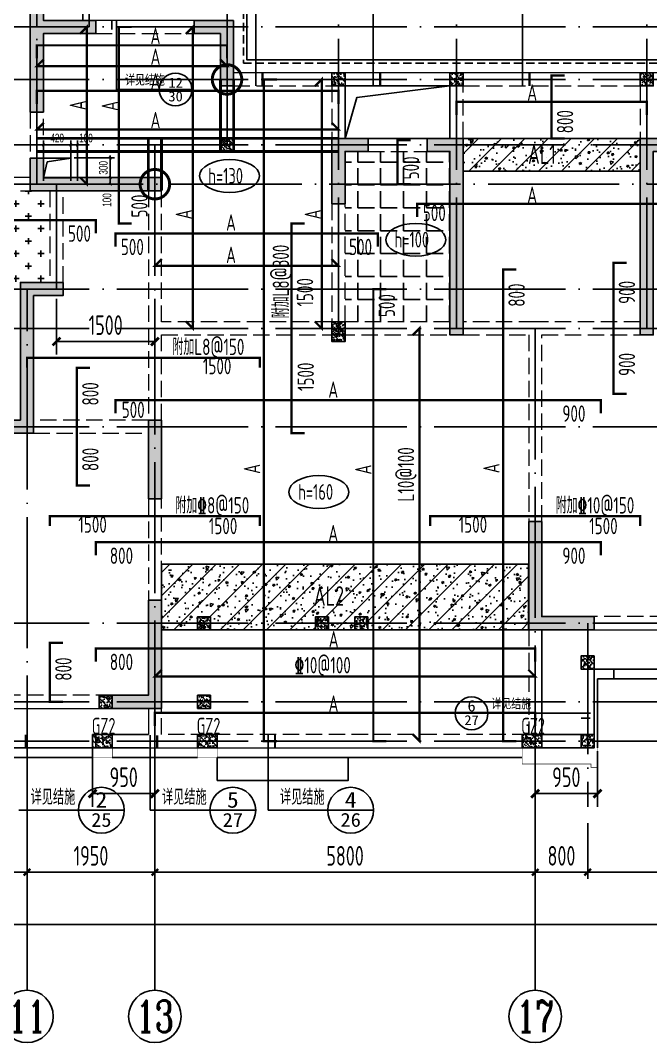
# Model space of a CAD drawing. Extents: x -1712635 to -854203, y -534641 to -21985.
# Drawn here: x -1235219 to -1225610, y -165484 to -149884 of the extents above; entities that cross this region are included whole.
import ezdxf
from ezdxf.enums import TextEntityAlignment as Align

# ---------------------------------------------------------------- set-up
doc = ezdxf.new("R2010")
doc.units = 0
doc.header["$LTSCALE"] = 1000
for name, pattern in [('DASH', [0.35, 0.25, -0.1]), ('DASHED', [0.75, 0.5, -0.25]), ('DOTE', [2.42, 2, -0.2, 0.02, -0.2]), ('HIDDEN', [0.375, 0.25, -0.125])]:
    doc.linetypes.add(name, pattern=pattern)
doc.layers.get('0').update_dxf_attribs({"linetype": 'CONTINUOUS'})
doc.layers.get('Defpoints').update_dxf_attribs({"linetype": 'CONTINUOUS'})
doc.layers.add('+公共字体', color=7, linetype='CONTINUOUS', lineweight=20)
for name, color, linetype in [('A-AXIS', 1, 'CONTINUOUS'), ('A-DOTE', 10, 'DOTE'), ('AXIS_NUM', 7, 'CONTINUOUS'), ('BEAM', 4, 'DASHED'), ('BEAM_CON', 4, 'CONTINUOUS'), ('DIM_IDEN', 67, 'CONTINUOUS'), ('PUB_TEXT', 2, 'CONTINUOUS'), ('ROOF', 183, 'CONTINUOUS'), ('S-B板填充', 251, 'CONTINUOUS'), ('S-B板标注', 3, 'CONTINUOUS'), ('S-B板边线', 2, 'CONTINUOUS'), ('S-B板配筋', 6, 'CONTINUOUS'), ('S-B板配筋号', 7, 'CONTINUOUS'), ('S-C承台编号', 6, 'CONTINUOUS'), ('S-D洞口', 4, 'CONTINUOUS'), ('S-D洞口标注', 3, 'CONTINUOUS'), ('S-L主梁线', 4, 'DASH'), ('S-Q墙填充', 252, 'CONTINUOUS'), ('S-Q墙实线', 6, 'CONTINUOUS'), ('S-Q墙标注', 3, 'CONTINUOUS'), ('S-Y一般标注', 3, 'CONTINUOUS'), ('S-板正筋', 2, 'CONTINUOUS'), ('S-构造柱', 212, 'CONTINUOUS'), ('S-构造柱编号', 130, 'CONTINUOUS'), ('TEXT', 2, 'CONTINUOUS'), ('看线', 251, 'CONTINUOUS')]:
    doc.layers.add(name, color=color, linetype=linetype)
doc.layers.add('配箍校核', color=34, linetype='CONTINUOUS', plot=False)
doc.styles.add('_TCH_AXIS', font='COMPLEX', dxfattribs={"bigfont": 'GBCBIG'})
doc.styles.add('_TCH_LABEL', font='simhei.ttf')
doc.styles.add('TSSD_Axis', font='complex.shx', dxfattribs={"width": 0.7, "bigfont": 'hztxt.shx'})
doc.styles.add('TSSD_DIMENSION', font='Tssdeng.shx', dxfattribs={"width": 0.7, "bigfont": 'tssdchn.shx'})
doc.styles.add('TSSD_REIN', font='tssdeng.shx', dxfattribs={"width": 0.7, "height": 300, "bigfont": 'tssdchn.shx'})
doc.styles.add('结构文字', font='zstxt.shx', dxfattribs={"width": 0.7, "bigfont": 'zshz.shx'})
doc.dimstyles.new('STRUCK', dxfattribs={"dimtxt": 400, "dimasz": 121, "dimexe": 200, "dimexo": 150, "dimgap": 115, "dimtad": 1, "dimdec": 0, "dimdsep": 46, "dimtxsty": '结构文字', "dimblk": 'ARCHTICK', "dimcen": 400, "dimclrd": 3, "dimclre": 3, "dimclrt": 7, "dimadec": 0, "dimazin": 0, "dimtfac": 1, "dimtdec": 0, "dimtix": 1, "dimtmove": 2, "dimatfit": 3, "dimldrblk": '_DIMX', "dimfxl": 0, "dimtolj": 1, "dimtzin": 0, "dimarcsym": 0})
doc.dimstyles.new('STRUCK30', dxfattribs={"dimscale": 0.33333, "dimtxt": 400, "dimasz": 121, "dimexe": 200, "dimexo": 150, "dimgap": 115, "dimtad": 1, "dimdec": 0, "dimdsep": 46, "dimtxsty": '结构文字', "dimblk": 'ARCHTICK', "dimcen": 400, "dimclrd": 3, "dimclre": 3, "dimclrt": 7, "dimadec": 0, "dimazin": 0, "dimtfac": 1, "dimtdec": 0, "dimtix": 1, "dimtmove": 2, "dimatfit": 3, "dimldrblk": '_DIMX', "dimfxl": 0, "dimtolj": 1, "dimtzin": 0, "dimarcsym": 0})
doc.dimstyles.new('TSSD_100_100', dxfattribs={"dimtxt": 300, "dimasz": 100, "dimexe": 100, "dimexo": 250, "dimgap": 100, "dimtad": 1, "dimdec": 0, "dimzin": 0, "dimdsep": 46, "dimtxsty": 'TSSD_DIMENSION', "dimblk": 'ARCHTICK', "dimcen": 0, "dimdle": 100, "dimclrt": 7, "dimadec": 0, "dimazin": 0, "dimtfac": 1, "dimtdec": 0, "dimtix": 1, "dimtmove": 2, "dimatfit": 3, "dimldrblk": 'ARCHTICK', "dimfxl": 0, "dimtolj": 1, "dimtzin": 0, "dimarcsym": 0})

# ---------------------------------------------------------------- blocks, each defined once
blk = doc.blocks.new('_ArchTick')
at = {"color": 0, "const_width": 0.35}
blk.add_lwpolyline([(-0.5, -0.5), (0.5, 0.5)], dxfattribs=at)
blk = doc.blocks.new('*D84')
at = {"layer": 'Defpoints', "color": 0}
for p in [(18350, 3600), (20300, 3600), (20300, 2600)]:
    blk.add_point(p, dxfattribs=at)
at = {"layer": 'S-Y一般标注', "color": 0, "lineweight": -2}
for p, q in [((18350, 3350), (18350, 2500)), ((20300, 3350), (20300, 2500)), ((18250, 2600), (20400, 2600))]:
    blk.add_line(p, q, dxfattribs=at)
at = {"layer": 'S-Y一般标注', "color": 0, "lineweight": -2, "xscale": 100, "yscale": 100, "zscale": 100, "rotation": 180}
blk.add_blockref('_ArchTick', (18350, 2600), dxfattribs=at)
at = {"layer": 'S-Y一般标注', "color": 0, "lineweight": -2, "xscale": 100, "yscale": 100, "zscale": 100}
blk.add_blockref('_ArchTick', (20300, 2600), dxfattribs=at)
at = {"layer": 'S-Y一般标注', "color": 7, "insert": (19325, 2850), "char_height": 300, "attachment_point": 5, "style": 'TSSD_DIMENSION'}
blk.add_mtext('\\A1;1950', dxfattribs=at)
blk = doc.blocks.new('ts_axno')
at = {"color": 0, "linetype": 'ByBlock', "lineweight": -2}
blk.add_circle((0, 0), 0.5, dxfattribs=at)
at = {"color": 0, "linetype": 'ByBlock', "lineweight": -2, "style": 'TSSD_Axis', "width": 0.7}
blk.add_attdef('A', text='', height=0.6, dxfattribs=at).set_placement((0, 0), align=Align.MIDDLE_CENTER)
blk = doc.blocks.new('*D85')
at = {"layer": 'Defpoints', "color": 0}
for p in [(20300, 3600), (26100, 3600), (26100, 2600)]:
    blk.add_point(p, dxfattribs=at)
at = {"layer": 'S-Y一般标注', "color": 0, "lineweight": -2}
for p, q in [((20300, 3350), (20300, 2500)), ((26100, 3350), (26100, 2500)), ((20200, 2600), (26200, 2600))]:
    blk.add_line(p, q, dxfattribs=at)
at = {"layer": 'S-Y一般标注', "color": 0, "lineweight": -2, "xscale": 100, "yscale": 100, "zscale": 100, "rotation": 180}
blk.add_blockref('_ArchTick', (20300, 2600), dxfattribs=at)
at = {"layer": 'S-Y一般标注', "color": 0, "lineweight": -2, "xscale": 100, "yscale": 100, "zscale": 100}
blk.add_blockref('_ArchTick', (26100, 2600), dxfattribs=at)
at = {"layer": 'S-Y一般标注', "color": 7, "insert": (23200, 2850), "char_height": 300, "attachment_point": 5, "style": 'TSSD_DIMENSION'}
blk.add_mtext('\\A1;5800', dxfattribs=at)
blk = doc.blocks.new('*D86')
at = {"layer": 'Defpoints', "color": 0}
for p in [(26100, 3600), (26900, 3600), (26900, 2600)]:
    blk.add_point(p, dxfattribs=at)
at = {"layer": 'S-Y一般标注', "color": 0, "lineweight": -2}
for p, q in [((26100, 3350), (26100, 2500)), ((26900, 3350), (26900, 2500)), ((26000, 2600), (27000, 2600))]:
    blk.add_line(p, q, dxfattribs=at)
at = {"layer": 'S-Y一般标注', "color": 0, "lineweight": -2, "xscale": 100, "yscale": 100, "zscale": 100, "rotation": 180}
blk.add_blockref('_ArchTick', (26100, 2600), dxfattribs=at)
at = {"layer": 'S-Y一般标注', "color": 0, "lineweight": -2, "xscale": 100, "yscale": 100, "zscale": 100}
blk.add_blockref('_ArchTick', (26900, 2600), dxfattribs=at)
at = {"layer": 'S-Y一般标注', "color": 7, "insert": (26500, 2850), "char_height": 300, "attachment_point": 5, "style": 'TSSD_DIMENSION'}
blk.add_mtext('\\A1;800', dxfattribs=at)
blk = doc.blocks.new('*D87')
at = {"layer": 'Defpoints', "color": 0}
for p in [(26900, 3600), (29600, 3600), (29600, 2600)]:
    blk.add_point(p, dxfattribs=at)
at = {"layer": 'S-Y一般标注', "color": 0, "lineweight": -2}
for p, q in [((26900, 3350), (26900, 2500)), ((29600, 3350), (29600, 2500)), ((26800, 2600), (29700, 2600))]:
    blk.add_line(p, q, dxfattribs=at)
at = {"layer": 'S-Y一般标注', "color": 0, "lineweight": -2, "xscale": 100, "yscale": 100, "zscale": 100, "rotation": 180}
blk.add_blockref('_ArchTick', (26900, 2600), dxfattribs=at)
at = {"layer": 'S-Y一般标注', "color": 0, "lineweight": -2, "xscale": 100, "yscale": 100, "zscale": 100}
blk.add_blockref('_ArchTick', (29600, 2600), dxfattribs=at)
at = {"layer": 'S-Y一般标注', "color": 7, "insert": (28250, 2850), "char_height": 300, "attachment_point": 5, "style": 'TSSD_DIMENSION'}
blk.add_mtext('\\A1;2700', dxfattribs=at)
blk = doc.blocks.new('*D94')
at = {"layer": 'Defpoints', "color": 0}
for p in [(4600, 3600), (54600, 3600), (54600, 1800)]:
    blk.add_point(p, dxfattribs=at)
at = {"layer": 'S-Y一般标注', "color": 0, "lineweight": -2}
for p, q in [((4600, 3350), (4600, 1700)), ((54600, 3350), (54600, 1700)), ((4500, 1800), (54700, 1800))]:
    blk.add_line(p, q, dxfattribs=at)
at = {"layer": 'S-Y一般标注', "color": 0, "lineweight": -2, "xscale": 100, "yscale": 100, "zscale": 100, "rotation": 180}
blk.add_blockref('_ArchTick', (4600, 1800), dxfattribs=at)
at = {"layer": 'S-Y一般标注', "color": 0, "lineweight": -2, "xscale": 100, "yscale": 100, "zscale": 100}
blk.add_blockref('_ArchTick', (54600, 1800), dxfattribs=at)
at = {"layer": 'S-Y一般标注', "color": 7, "insert": (29600, 2050), "char_height": 300, "attachment_point": 5, "style": 'TSSD_DIMENSION'}
blk.add_mtext('\\A1;50000', dxfattribs=at)
blk = doc.blocks.new('*D114')
at = {"layer": 'Defpoints', "color": 0}
for p in [(17100, 3600), (18350, 3600), (18350, 2600)]:
    blk.add_point(p, dxfattribs=at)
at = {"layer": 'S-Y一般标注', "color": 0, "lineweight": -2}
for p, q in [((17100, 3350), (17100, 2500)), ((18350, 3350), (18350, 2500)), ((17000, 2600), (18450, 2600))]:
    blk.add_line(p, q, dxfattribs=at)
at = {"layer": 'S-Y一般标注', "color": 0, "lineweight": -2, "xscale": 100, "yscale": 100, "zscale": 100, "rotation": 180}
blk.add_blockref('_ArchTick', (17100, 2600), dxfattribs=at)
at = {"layer": 'S-Y一般标注', "color": 0, "lineweight": -2, "xscale": 100, "yscale": 100, "zscale": 100}
blk.add_blockref('_ArchTick', (18350, 2600), dxfattribs=at)
at = {"layer": 'S-Y一般标注', "color": 7, "insert": (17725, 2850), "char_height": 300, "attachment_point": 5, "style": 'TSSD_DIMENSION'}
blk.add_mtext('\\A1;1250', dxfattribs=at)
blk = doc.blocks.new('20210729.03492876')
at = {"color": 30, "const_width": 8}
for points in [[(15350, 500), (15350, 350), (15050, 350), (15050, 500)], [(16950, 500), (16950, 350), (16650, 350), (16650, 500)], [(22750, 500), (22750, 200), (22650, 200), (22650, 250), (21600, 250), (21600, 500)]]:
    blk.add_lwpolyline(points, dxfattribs=at)
at = {"layer": '看线', "color": 201, "linetype": 'HIDDEN', "ltscale": 0.5}
blk.add_lwpolyline([(15250, 12900), (15250, 11750), (17350, 11750), (17350, 10950), (23750, 10950), (23750, 10950), (25300, 10950)], dxfattribs=at)
at = {"layer": '看线', "color": 201}
blk.add_lwpolyline([(15300, 12900), (15300, 11800), (17400, 11800), (17400, 11000), (23800, 11000), (23800, 11000), (25300, 11000)], dxfattribs=at)
at = {"layer": '看线', "color": 202, "ltscale": 0.5}
for points in [[(24800, 1700), (24800, 1550), (23000, 1550), (23000, 1700)], [(22750, 500), (22750, 1550), (25300, 1550)], [(15050, 500), (15050, 350), (13450, 350), (13450, 500)], [(16650, 350), (15350, 350)], [(18950, 350), (18950, 0), (16950, 0), (16950, 350)], [(21600, 350), (16950, 350)]]:
    blk.add_lwpolyline(points, dxfattribs=at)
blk = doc.blocks.new('20210729.04150611')
at = {"layer": 'S-B板边线'}
for points in [[(-3155, -31893), (-3955, -31893), (-3955, -30693), (-9155, -30693), (-9155, -31893), (-9955, -31893), (-9955, -31892)], [(-15955, -31892), (-22155, -31892)]]:
    blk.add_lwpolyline(points, dxfattribs=at)
blk = doc.blocks.new('*D1401')
at = {"layer": 'Defpoints', "color": 0}
for p in [(-1234449, -151983), (-1233849, -151983), (-1234449, -152283)]:
    blk.add_point(p, dxfattribs=at)
at = {"layer": 'S-D洞口标注', "color": 3, "lineweight": -2}
for p, q in [((-1233849, -151983), (-1233849, -151943)), ((-1234399, -151983), (-1233782, -151983)), ((-1233849, -152283), (-1233849, -151983)), ((-1234399, -152283), (-1233782, -152283)), ((-1233849, -152283), (-1233849, -152324))]:
    blk.add_line(p, q, dxfattribs=at)
at = {"layer": 'S-D洞口标注', "color": 3, "lineweight": -2, "xscale": 40.33293, "yscale": 40.33293, "zscale": 40.33293}
for p, rotation in [((-1233849, -151983), 270), ((-1233849, -152283), 90)]:
    blk.add_blockref('_ArchTick', p, dxfattribs=dict(at, rotation=rotation))
at = {"layer": 'S-D洞口标注', "color": 7, "insert": (-1233954, -152133), "char_height": 133.3, "attachment_point": 5, "rotation": 90, "style": '结构文字'}
blk.add_mtext('\\A1;300', dxfattribs=at)
blk = doc.blocks.new('_DIMX')
blk.add_line((-150, 0), (150, 0))
at = {"const_width": 50}
blk.add_lwpolyline([(-70, -70), (70, 70)], dxfattribs=at)
blk = doc.blocks.new('*D1402')
at = {"layer": 'Defpoints', "color": 0}
for p in [(-1234449, -151784), (-1234869, -152384), (-1234449, -152383)]:
    blk.add_point(p, dxfattribs=at)
at = {"layer": 'S-D洞口标注', "color": 3, "lineweight": -2}
for p, q in [((-1234869, -152334), (-1234869, -151717)), ((-1234869, -151784), (-1234449, -151784)), ((-1234449, -152333), (-1234449, -151717))]:
    blk.add_line(p, q, dxfattribs=at)
at = {"layer": 'S-D洞口标注', "color": 3, "lineweight": -2, "xscale": 40.33293, "yscale": 40.33293, "zscale": 40.33293, "rotation": 180}
blk.add_blockref('_ArchTick', (-1234869, -151784), dxfattribs=at)
at = {"layer": 'S-D洞口标注', "color": 3, "lineweight": -2, "xscale": 40.33293, "yscale": 40.33293, "zscale": 40.33293}
blk.add_blockref('_ArchTick', (-1234449, -151784), dxfattribs=at)
at = {"layer": 'S-D洞口标注', "color": 7, "insert": (-1234659, -151679), "char_height": 133.3, "attachment_point": 5, "style": '结构文字'}
blk.add_mtext('\\A1;420', dxfattribs=at)
blk = doc.blocks.new('*D1403')
at = {"layer": 'Defpoints', "color": 0}
for p in [(-1234349, -151784), (-1234449, -152383), (-1234349, -152383)]:
    blk.add_point(p, dxfattribs=at)
at = {"layer": 'S-D洞口标注', "color": 3, "lineweight": -2}
for p, q in [((-1234449, -152333), (-1234449, -151717)), ((-1234449, -151784), (-1234349, -151784)), ((-1234349, -152333), (-1234349, -151717))]:
    blk.add_line(p, q, dxfattribs=at)
at = {"layer": 'S-D洞口标注', "color": 3, "lineweight": -2, "xscale": 40.33293, "yscale": 40.33293, "zscale": 40.33293, "rotation": 180}
blk.add_blockref('_ArchTick', (-1234449, -151784), dxfattribs=at)
at = {"layer": 'S-D洞口标注', "color": 3, "lineweight": -2, "xscale": 40.33293, "yscale": 40.33293, "zscale": 40.33293}
blk.add_blockref('_ArchTick', (-1234349, -151784), dxfattribs=at)
at = {"layer": 'S-D洞口标注', "color": 7, "insert": (-1234220, -151679), "char_height": 133.3, "attachment_point": 5, "style": '结构文字'}
blk.add_mtext('\\A1;100', dxfattribs=at)
blk = doc.blocks.new('*D1404')
at = {"layer": 'Defpoints', "color": 0}
for p in [(-1234449, -152283), (-1234449, -152383), (-1233849, -152283)]:
    blk.add_point(p, dxfattribs=at)
at = {"layer": 'S-D洞口标注', "color": 3, "lineweight": -2}
for p, q in [((-1234399, -152283), (-1233782, -152283)), ((-1234399, -152383), (-1233782, -152383)), ((-1233849, -152383), (-1233849, -152283))]:
    blk.add_line(p, q, dxfattribs=at)
at = {"layer": 'S-D洞口标注', "color": 3, "lineweight": -2, "xscale": 40.33293, "yscale": 40.33293, "zscale": 40.33293}
for p, rotation in [((-1233849, -152283), 90), ((-1233849, -152383), 270)]:
    blk.add_blockref('_ArchTick', p, dxfattribs=dict(at, rotation=rotation))
at = {"layer": 'S-D洞口标注', "color": 7, "insert": (-1233899, -152625), "char_height": 133.3, "attachment_point": 5, "rotation": 90, "style": '结构文字'}
blk.add_mtext('\\A1;100', dxfattribs=at)
blk = doc.blocks.new('20210803.22403995')
at = {"layer": '+公共字体', "color": 2, "const_width": 45}
for points in [[(-847438, -168387, 1), (-847438, -167937, 1), (-847438, -168387, -1)], [(-848538, -169986, 1), (-848538, -169536, 1), (-848538, -169986, -1)]]:
    blk.add_lwpolyline(points, format="xyb", dxfattribs=at)
blk = doc.blocks.new('20210807.15313138')
at = {"layer": 'S-Q墙填充'}
h = blk.add_hatch(color=252, dxfattribs=at)
h.dxf.hatch_style = 1
h.paths.add_polyline_path([(74816, 67840), (74816, 66540), (75016, 66540), (75016, 67740), (75815, 67740), (75815, 67940), (75016, 67940), (75016, 68190), (74816, 68190)])
h = blk.add_hatch(color=252, dxfattribs=at)
h.dxf.hatch_style = 1
h.paths.add_polyline_path([(77916, 67940), (77316, 67940), (77316, 67740), (77716, 67740), (77716, 66940), (77916, 66940)])
h = blk.add_hatch(color=252, dxfattribs=at)
h.dxf.hatch_style = 1
h.paths.add_polyline_path([(79416, 66140), (79416, 65140), (79616, 65140), (79616, 65940), (79966, 65940), (79966, 66140)])
h = blk.add_hatch(color=252, dxfattribs=at)
h.dxf.hatch_style = 1
h.paths.add_polyline_path([(81416, 66140), (80866, 66140), (80866, 65940), (81216, 65940), (81216, 63140), (81416, 63140)])
h = blk.add_hatch(color=252, dxfattribs=at)
h.dxf.hatch_style = 1
h.paths.add_polyline_path([(84116, 66140), (84116, 63140), (84316, 63140), (84316, 65940), (84616, 65940), (84616, 66140)])
h = blk.add_hatch(color=252, dxfattribs=at)
h.dxf.hatch_style = 1
h.paths.add_polyline_path([(75016, 65540), (75016, 65840), (74816, 65840), (74816, 65340), (75216, 65340), (76816, 65340), (76816, 65540), (75216, 65540)])
h = blk.add_hatch(color=252, dxfattribs=at)
h.dxf.hatch_style = 1
h.paths.add_polyline_path([(74866, 61640), (74866, 63240), (74866, 63740), (75316, 63740), (75316, 63940), (74666, 63940), (74666, 63240), (74666, 61840), (74466, 61840), (74466, 61640)])
h = blk.add_hatch(color=252, dxfattribs=at)
h.dxf.hatch_style = 1
h.paths.add_polyline_path([(76816, 60640), (76816, 61840), (76616, 61840), (76616, 60640)])
h = blk.add_hatch(color=252, dxfattribs=at)
h.dxf.hatch_style = 1
h.paths.add_polyline_path([(82416, 58640), (83316, 58640), (83416, 58640), (83416, 58840), (83316, 58840), (82616, 58840), (82616, 60290), (82416, 60290)])
h = blk.add_hatch(color=252, dxfattribs=at)
h.dxf.hatch_style = 1
h.paths.add_polyline_path([(76816, 57440), (76066, 57440), (76066, 57640), (76616, 57640), (76616, 58740), (76616, 59090), (76816, 59090), (76816, 58740)])
at = {"layer": 'BEAM_CON'}
for p, q in [((82616, 57040), (82616, 58640)), ((76616, 57040), (75816, 57040)), ((75816, 56840), (75816, 57040)), ((82616, 57040), (83416, 57040)), ((83416, 57040), (83416, 56840)), ((76616, 56840), (75816, 56840)), ((82616, 56840), (83416, 56840))]:
    blk.add_line(p, q, dxfattribs=at)
at = {"layer": 'S-D洞口', "color": 5}
blk.add_lwpolyline([(79616, 66140), (81216, 66140), (81216, 66940), (79616, 66940), (79616, 66140), (79793, 66762), (81216, 66940)], dxfattribs=at)
at = {"layer": 'S-L主梁线', "linetype": 'ByBlock', "lineweight": 18}
for p, q in [((77316, 67940), (75815, 67940)), ((79516, 67140), (77916, 67140)), ((81316, 67140), (79516, 67140)), ((84216, 67140), (81316, 67140)), ((87816, 67140), (84216, 67140)), ((79616, 66940), (81216, 66940)), ((79616, 66140), (79616, 66940)), ((81216, 66940), (81216, 66140)), ((80866, 66140), (79966, 66140)), ((83416, 58640), (86016, 58640)), ((73516, 57440), (76066, 57440)), ((76616, 57440), (76616, 57040)), ((76616, 56840), (82616, 56840))]:
    blk.add_line(p, q, dxfattribs=at)
at = {"layer": 'S-L主梁线', "linetype": 'DASH', "lineweight": 18}
for p, q in [((75815, 67740), (77316, 67740)), ((77916, 66940), (79416, 66940)), ((79416, 66940), (79416, 66140)), ((81416, 66940), (84116, 66940)), ((81416, 66140), (81416, 66940)), ((84116, 66940), (84116, 66140)), ((74816, 66540), (74816, 65840)), ((75016, 65840), (75016, 66540)), ((79966, 65940), (80866, 65940)), ((74816, 65540), (72216, 65540)), ((72216, 65340), (74816, 65340)), ((75116, 65340), (75116, 63940)), ((75316, 63940), (75316, 65340)), ((76616, 65340), (76616, 63240)), ((76816, 63340), (76816, 65340)), ((79416, 65140), (79416, 63340)), ((79616, 63340), (79616, 65140)), ((79416, 63340), (76816, 63340)), ((81216, 63340), (79616, 63340)), ((82516, 63340), (81416, 63340)), ((84116, 63340), (82516, 63340)), ((76616, 63240), (76616, 61840)), ((76816, 63140), (79516, 63140)), ((76816, 61840), (76816, 63140)), ((79516, 63140), (81216, 63140)), ((81416, 63140), (82416, 63140)), ((82416, 63140), (82416, 60290)), ((82616, 63140), (84116, 63140)), ((82616, 60290), (82616, 63140)), ((76616, 61840), (74866, 61840)), ((74866, 61640), (76616, 61640)), ((76616, 60640), (76616, 59090)), ((76816, 59090), (76816, 60640)), ((85916, 58840), (83416, 58840)), ((82416, 58640), (82416, 57040)), ((76066, 57640), (73616, 57640)), ((76816, 57040), (76816, 57440)), ((82416, 57040), (76816, 57040))]:
    blk.add_line(p, q, dxfattribs=at)
at = {"layer": 'S-Q墙实线'}
for points in [[(74816, 67840), (74816, 66540), (75016, 66540), (75016, 67740), (75815, 67740), (75815, 67940), (75016, 67940), (75016, 68190), (74816, 68190)], [(77916, 67940), (77316, 67940), (77316, 67740), (77716, 67740), (77716, 66940), (77916, 66940)], [(79416, 66140), (79416, 65140), (79616, 65140), (79616, 65940), (79966, 65940), (79966, 66140)], [(81416, 66140), (80866, 66140), (80866, 65940), (81216, 65940), (81216, 63140), (81416, 63140)], [(84116, 66140), (84116, 63140), (84316, 63140), (84316, 65940), (84616, 65940), (84616, 66140)], [(75016, 65540), (75016, 65840), (74816, 65840), (74816, 65340), (75216, 65340), (76816, 65340), (76816, 65540), (75216, 65540)], [(74866, 61640), (74866, 63240), (74866, 63740), (75316, 63740), (75316, 63940), (74666, 63940), (74666, 63240), (74666, 61840), (74466, 61840), (74466, 61640)], [(76816, 60640), (76816, 61840), (76616, 61840), (76616, 60640)], [(82416, 58640), (83316, 58640), (83416, 58640), (83416, 58840), (83316, 58840), (82616, 58840), (82616, 60290), (82416, 60290)], [(76816, 57440), (76066, 57440), (76066, 57640), (76616, 57640), (76616, 58740), (76616, 59090), (76816, 59090), (76816, 58740)]]:
    blk.add_lwpolyline(points, close=True, dxfattribs=at)
blk = doc.blocks.new('20210730.02141516')
at = {"layer": 'S-构造柱'}
h = blk.add_hatch(dxfattribs=at)
h.set_pattern_fill('ARMORED', color=256, scale=15, angle=-90, style=0)
h.set_pattern_definition([(320, (-154189.41, 3278673.45), (-9.4128202, -107.5890274), [11.25, -123.75]), (265, (-154189.41, 3278673.45), (112.82882, 20.8127), [9, -99]), (10.4514, (-154190.19, 3278664.49), (103.4159313, -86.7764073), [9.5610285, -105.1713168]), (316.1842, (-154159.41, 3278673.45), (-24.827852, -160.0861573), [16.875, -185.625]), (6.6356, (-154161.48, 3278660.11), (146.117681, -140.199406), [14.341543, -157.75695]), (261.1842, (-154159.41, 3278673.45), (146.11779, -140.199292), [13.5, -148.5]), (291, (-154166.91, 3278658.45), (-60.3928336, -89.5360578), [11.25, -123.75]), (236, (-154166.91, 3278658.45), (108.7725068, -36.4972998), [9, -99]), (341.4514, (-154171.94, 3278650.99), (48.3795745, -126.0333943), [9.5610285, -105.1713168]), (307.5, (-154189.41, 3278673.454), (49.93407807, -1.8239783), [0, -97.8, 0, -100.5, 0, -99.375]), (277.5, (-154189.41, 3278673.454), (59.1617568, -39.4604306), [0, -57.3, 0, -95.55, 0, -37.875]), (237.5, (-154189.41, 3278706.904), (-3.38323076, -80.07336543), [0, -37.5, 0, -117, 0, -155.25]), (227.5, (-154189.41, 3278721.904), (15.0157473, -87.4779254), [0, -48.75, 0, -77.7, 0, -110.25]), (315, (-154189.41, 3278673.454), (53.0330086, 53.0330086), [])])
h.paths.add_polyline_path([(200, 200), (200, 0), (0, 0), (0, 200)])
blk.add_lwpolyline([(200, 200), (200, 0), (0, 0), (0, 200)], close=True, dxfattribs=at)
blk = doc.blocks.new('20210809.18224761')
at = {"layer": 'S-构造柱'}
h = blk.add_hatch(dxfattribs=at)
h.set_pattern_fill('ARMORED', color=256, scale=15, angle=-90, style=0)
h.set_pattern_definition([(320, (-154189.41, 3278673.45), (-9.4128202, -107.5890274), [11.25, -123.75]), (265, (-154189.41, 3278673.45), (112.82882, 20.8127), [9, -99]), (10.4514, (-154190.19, 3278664.49), (103.4159313, -86.7764073), [9.5610285, -105.1713168]), (316.1842, (-154159.41, 3278673.45), (-24.827852, -160.0861573), [16.875, -185.625]), (6.6356, (-154161.48, 3278660.11), (146.117681, -140.199406), [14.341543, -157.75695]), (261.1842, (-154159.41, 3278673.45), (146.11779, -140.199292), [13.5, -148.5]), (291, (-154166.91, 3278658.45), (-60.3928336, -89.5360578), [11.25, -123.75]), (236, (-154166.91, 3278658.45), (108.7725068, -36.4972998), [9, -99]), (341.4514, (-154171.94, 3278650.99), (48.3795745, -126.0333943), [9.5610285, -105.1713168]), (307.5, (-154189.41, 3278673.454), (49.93407807, -1.8239783), [0, -97.8, 0, -100.5, 0, -99.375]), (277.5, (-154189.41, 3278673.454), (59.1617568, -39.4604306), [0, -57.3, 0, -95.55, 0, -37.875]), (237.5, (-154189.41, 3278706.904), (-3.38323076, -80.07336543), [0, -37.5, 0, -117, 0, -155.25]), (227.5, (-154189.41, 3278721.904), (15.0157473, -87.4779254), [0, -48.75, 0, -77.7, 0, -110.25]), (315, (-154189.41, 3278673.454), (53.0330086, 53.0330086), [])])
h.paths.add_polyline_path([(300, 200), (300, 0), (0, 0), (0, 200)])
blk.add_lwpolyline([(300, 200), (300, 0), (0, 0), (0, 200)], close=True, dxfattribs=at)
blk = doc.blocks.new('20210809.18235135')
at = {"layer": '配箍校核'}
blk.add_blockref('20210809.18224761', (12, 0), dxfattribs=at)
at = {"layer": 'S-构造柱编号', "color": 2, "linetype": 'ByBlock', "style": 'TSSD_REIN', "width": 0.65}
blk.add_text('GZ2', height=250, dxfattribs=at).set_placement((0, 206, 0))
blk = doc.blocks.new('20210809.18285270')
at = {"layer": 'ROOF'}
for p in [(18500, 10100), (20300, 10100), (23200, 10100), (16800, 9100), (18500, 6200), (16450, 1800), (18250, 1800), (18850, 1800), (22299, 1200), (14950, 600), (16450, 600)]:
    blk.add_blockref('20210730.02141516', p, dxfattribs=at)
at = {"layer": 'ROOF', "xscale": -1, "rotation": 4.61764226855621e-08}
for p in [(18700, 6300), (22500, 0)]:
    blk.add_blockref('20210730.02141516', p, dxfattribs=at)
at = {"layer": '配箍校核'}
for p in [(14838, 0), (16438, 0), (21388, 0)]:
    blk.add_blockref('20210809.18235135', p, dxfattribs=at)
blk = doc.blocks.new('*D1434')
at = {"layer": 'Defpoints', "color": 0}
for p in [(-1227369, -160884), (-1226419, -160884), (-1226419, -161684)]:
    blk.add_point(p, dxfattribs=at)
at = {"layer": 'S-Q墙标注', "color": 3, "lineweight": -2}
for p, q in [((-1227369, -161034), (-1227369, -161884)), ((-1226419, -161034), (-1226419, -161884)), ((-1227369, -161684), (-1226419, -161684))]:
    blk.add_line(p, q, dxfattribs=at)
at = {"layer": 'S-Q墙标注', "color": 3, "lineweight": -2, "xscale": 121, "yscale": 121, "zscale": 121, "rotation": 180}
blk.add_blockref('_ArchTick', (-1227369, -161684), dxfattribs=at)
at = {"layer": 'S-Q墙标注', "color": 3, "lineweight": -2, "xscale": 121, "yscale": 121, "zscale": 121}
blk.add_blockref('_ArchTick', (-1226419, -161684), dxfattribs=at)
at = {"layer": 'S-Q墙标注', "color": 7, "insert": (-1226894, -161434), "char_height": 300, "attachment_point": 5, "style": 'TSSD_REIN'}
blk.add_mtext('\\A1;950', dxfattribs=at)
blk = doc.blocks.new('*D1435')
at = {"layer": 'Defpoints', "color": 0}
for p in [(-1234119, -160884), (-1233169, -160884), (-1233169, -161684)]:
    blk.add_point(p, dxfattribs=at)
at = {"layer": 'S-Q墙标注', "color": 3, "lineweight": -2}
for p, q in [((-1234119, -161034), (-1234119, -161884)), ((-1233169, -161034), (-1233169, -161884)), ((-1234119, -161684), (-1233169, -161684))]:
    blk.add_line(p, q, dxfattribs=at)
at = {"layer": 'S-Q墙标注', "color": 3, "lineweight": -2, "xscale": 121, "yscale": 121, "zscale": 121, "rotation": 180}
blk.add_blockref('_ArchTick', (-1234119, -161684), dxfattribs=at)
at = {"layer": 'S-Q墙标注', "color": 3, "lineweight": -2, "xscale": 121, "yscale": 121, "zscale": 121}
blk.add_blockref('_ArchTick', (-1233169, -161684), dxfattribs=at)
at = {"layer": 'S-Q墙标注', "color": 7, "insert": (-1233644, -161434), "char_height": 300, "attachment_point": 5, "style": 'TSSD_REIN'}
blk.add_mtext('\\A1;950', dxfattribs=at)
blk = doc.blocks.new('*D1439')
at = {"layer": 'Defpoints', "color": 0}
for p in [(-1234669, -153984), (-1233169, -153984), (-1233169, -154784)]:
    blk.add_point(p, dxfattribs=at)
at = {"layer": 'S-Q墙标注', "color": 3, "lineweight": -2}
for p, q in [((-1234669, -154134), (-1234669, -154984)), ((-1233169, -154134), (-1233169, -154984)), ((-1234669, -154784), (-1233169, -154784))]:
    blk.add_line(p, q, dxfattribs=at)
at = {"layer": 'S-Q墙标注', "color": 3, "lineweight": -2, "xscale": 121, "yscale": 121, "zscale": 121, "rotation": 180}
blk.add_blockref('_ArchTick', (-1234669, -154784), dxfattribs=at)
at = {"layer": 'S-Q墙标注', "color": 3, "lineweight": -2, "xscale": 121, "yscale": 121, "zscale": 121}
blk.add_blockref('_ArchTick', (-1233169, -154784), dxfattribs=at)
at = {"layer": 'S-Q墙标注', "color": 7, "insert": (-1233919, -154534), "char_height": 300, "attachment_point": 5, "style": 'TSSD_REIN'}
blk.add_mtext('\\A1;1500', dxfattribs=at)
blk = doc.blocks.new('20210811.10154474')
at = {"layer": 'DIM_IDEN'}
for p, q in [((17584, 11405), (17584, 13461)), ((19378, 11405), (19378, 13461)), ((21653, 11405), (21653, 13461)), ((15464, 12405), (15464, 11350)), ((15464, 11350), (16113, 11350)), ((16613, 11350), (16113, 11350)), ((21127, 1830), (20627, 1830)), ((22243, 1830), (21127, 1830)), ((22690, 1830), (22243, 1830)), ((15977, 1495), (15977, 350)), ((17774, 1505), (17774, 350)), ((13972, 350), (14881, 350)), ((15581, 350), (14881, 350)), ((15977, 350), (16886, 350)), ((17586, 350), (16886, 350)), ((17774, 350), (18683, 350)), ((19383, 350), (18683, 350))]:
    blk.add_line(p, q, dxfattribs=at)
for points, const_width in [([(15389, 12405), (15389, 12262)], 25), ([(17689, 11405), (17689, 11605)], 35), ([(19483, 11405), (19483, 11605)], 35), ([(21758, 11405), (21758, 11605)], 35), ([(22690, 1755), (22547, 1755)], 25), ([(14077, 1505), (14077, 1305)], 35), ([(16082, 1495), (16082, 1295)], 35), ([(17879, 1505), (17879, 1305)], 35)]:
    blk.add_lwpolyline(points, dxfattribs=dict(at, const_width=const_width))
for centre, radius in [((16363, 11350), 250), ((20877, 1830), 250), ((15231, 350), 350), ((17236, 350), 350), ((19033, 350), 350)]:
    blk.add_circle(centre, radius, dxfattribs=at)
at = {"layer": 'PUB_TEXT', "style": '_TCH_AXIS'}
for height, p in [(168.8, (15592, 11410)), (168.8, (21177, 1889)), (236.3, (14152, 433)), (236.3, (16156, 433)), (236.3, (17954, 433))]:
    blk.add_text('详见结施', height=height, dxfattribs=at).set_placement(p)
at = {"layer": 'PUB_TEXT', "style": '_TCH_LABEL'}
for s, height, width, p, p2 in [('12', 151.1, 1.022989, (16252, 11380), (16474, 11380)), ('30', 151.9, 1.00565, (16253, 11169), (16473, 11169)), ('6', 173, 1.011364, (20814, 1858), (20940, 1858)), ('27', 151.4, 1.017143, (20766, 1649), (20987, 1649)), ('2', 241, 1.022989, (15142, 389), (15320, 389)), ('5', 241, 1.028902, (17147, 389), (17325, 389)), ('4', 241, 1.034884, (18943, 389), (19123, 389)), ('25', 212.3, 1.011364, (15077, 97), (15385, 97)), ('27', 212, 1.017143, (17081, 97), (17391, 97)), ('26', 211.6, 1.022989, (18877, 98), (19189, 98))]:
    blk.add_text(s, height=height, dxfattribs=dict(at, width=width)).set_placement(p, p2, align=Align.FIT)
blk = doc.blocks.new('20210726.16350016')
at = {"layer": 'A-AXIS'}
for p, q in [((18350, 3600), (18350, 800)), ((20300, 3600), (20300, 800)), ((26100, 3600), (26100, 800))]:
    blk.add_line(p, q, dxfattribs=at)
at = {"layer": 'A-DOTE'}
for p, q in [((18500, 13100.3), (18500, 21100)), ((21400, 13700), (21400, 21100)), ((23100, 10900), (23100, 21100)), ((24900, 10900), (24900, 21100)), ((27800, 10900), (27800, 21100)), ((19300, 15500), (19300, 17600)), ((55600, 15500), (3600, 15500)), ((55600, 14700), (3600, 14700)), ((55600, 13700), (3600, 13700)), ((20299.8, 13700), (20300, 3600)), ((3600, 13100.3), (55600, 13100.3)), ((18800, 11500), (18800, 13100)), ((55600, 11500), (3600, 11500)), ((18350, 3600), (18350, 11500)), ((55600, 10900), (3600, 10900)), ((26100, 10900), (26100, 3600)), ((55600, 9400), (3600, 9400)), ((55600, 6400), (3600, 6400)), ((26900, 6400), (26900, 3600)), ((55600, 5200), (3600, 5200)), ((55600, 4600), (3600, 4600))]:
    blk.add_line(p, q, dxfattribs=at)
at = {"layer": 'A-AXIS'}
ref = blk.add_blockref('ts_axno', (18350, 400), dxfattribs=dict(at, xscale=-800, yscale=800, zscale=800, rotation=180))
ref.add_attrib('19', '11', dxfattribs={"layer": 'AXIS_NUM', "height": 480, "style": 'TSSD_Axis', "width": 0.7}).set_placement((18350, 400), align=Align.MIDDLE_CENTER)
ref = blk.add_blockref('ts_axno', (20300, 400), dxfattribs=dict(at, xscale=-800, yscale=800, zscale=800, rotation=180))
ref.add_attrib('8', '13', dxfattribs={"layer": 'AXIS_NUM', "height": 480, "style": 'TSSD_Axis', "width": 0.7}).set_placement((20300, 400), align=Align.MIDDLE_CENTER)
ref = blk.add_blockref('ts_axno', (26100, 400), dxfattribs=dict(at, xscale=-800, yscale=800, zscale=800, rotation=180))
ref.add_attrib('10', '17', dxfattribs={"layer": 'AXIS_NUM', "height": 480, "style": 'TSSD_Axis', "width": 0.7}).set_placement((26100, 400), align=Align.MIDDLE_CENTER)
at = {"layer": 'S-Y一般标注'}
for base, p1, p2, picture, middle in [((54600, 1800), (4600, 3600), (54600, 3600), '*D94', (29600, 2050)), ((18350, 2600), (17100, 3600), (18350, 3600), '*D114', (17725, 2850)), ((20300, 2600), (18350, 3600), (20300, 3600), '*D84', (19325, 2850)), ((26100, 2600), (20300, 3600), (26100, 3600), '*D85', (23200, 2850)), ((26900, 2600), (26100, 3600), (26900, 3600), '*D86', (26500, 2850)), ((29600, 2600), (26900, 3600), (29600, 3600), '*D87', (28250, 2850))]:
    dim = blk.add_linear_dim(base=base, p1=p1, p2=p2, dimstyle='TSSD_100_100', dxfattribs=at)
    dim.commit()
    dim.dimension.update_dxf_attribs({"geometry": picture, "text_midpoint": middle})

msp = doc.modelspace()

# ---------------------------------------------------------------- hatches: boundary and pattern name
at = {"layer": 'BEAM', "linetype": 'ByBlock'}
h = msp.add_hatch(dxfattribs=at)
h.set_pattern_fill('ARMORED', color=252, scale=50, angle=180, style=0)
h.set_pattern_definition([(230, (-1446239.76, 1762237.65), (-358.63009, 31.376067), [37.5, -412.5]), (175, (-1446239.76, 1762237.65), (69.37567, -376.09607), [30, -330]), (280.4514, (-1446269.64, 1762240.26), (-289.25469, -344.71977), [31.870095, -350.571056]), (226.1842, (-1446239.76, 1762137.65), (-533.62052, 82.75951), [56.25, -618.75]), (276.6356, (-1446284.2, 1762144.54), (-467.33135, -487.05894), [47.80514, -525.8565]), (171.1842, (-1446239.76, 1762137.65), (-467.33097, -487.0593), [45, -495]), (201, (-1446289.76, 1762162.65), (-298.453526, 201.309445), [37.5, -412.5]), (146, (-1446289.76, 1762162.65), (-121.657666, -362.57502), [30, -330]), (251.4514, (-1446314.63, 1762179.42), (-420.111314, -161.26525), [31.870095, -350.571056]), (217.5, (-1446239.76, 1762237.65), (-6.079928, -166.446927), [0, -326, 0, -335, 0, -331.25]), (187.5, (-1446239.76, 1762237.65), (-131.534769, -197.205856), [0, -191, 0, -318.5, 0, -126.25]), (147.5, (-1446128.26, 1762237.65), (-266.911218, 11.277436), [0, -125, 0, -390, 0, -517.5]), (137.5, (-1446078.26, 1762237.65), (-291.593085, -50.05249), [0, -162.5, 0, -259, 0, -367.5]), (225, (-1446239.76, 1762237.65), (176.776695, -176.776695), [])])
h.paths.add_polyline_path([(-1225768.62, -152183.65), (-1228468.62, -152183.65), (-1228468.62, -151683.65), (-1225768.62, -151683.65)])
h = msp.add_hatch(dxfattribs=at)
h.set_pattern_fill('ARMORED', color=252, scale=50, angle=180, style=0)
h.set_pattern_definition([(230, (-1450739.78, 1755237.66), (-358.63009, 31.376067), [37.5, -412.5]), (175, (-1450739.8, 1755237.66), (69.37567, -376.09607), [30, -330]), (280.4514, (-1450769.67, 1755240.27), (-289.25469, -344.71977), [31.870095, -350.571056]), (226.1842, (-1450739.8, 1755137.66), (-533.62052, 82.75951), [56.25, -618.75]), (276.6356, (-1450784.25, 1755144.55), (-467.33135, -487.05894), [47.80514, -525.8565]), (171.1842, (-1450739.8, 1755137.66), (-467.33097, -487.0593), [45, -495]), (201, (-1450789.78, 1755162.66), (-298.453526, 201.309445), [37.5, -412.5]), (146, (-1450789.8, 1755162.66), (-121.657666, -362.57502), [30, -330]), (251.4514, (-1450814.65, 1755179.43), (-420.111314, -161.26525), [31.870095, -350.571056]), (217.5, (-1450739.78, 1755237.66), (-6.079928, -166.446927), [0, -326, 0, -335, 0, -331.25]), (187.5, (-1450739.78, 1755237.66), (-131.534769, -197.205856), [0, -191, 0, -318.5, 0, -126.25]), (147.5, (-1450628.28, 1755237.66), (-266.911218, 11.277436), [0, -125, 0, -390, 0, -517.5]), (137.5, (-1450578.28, 1755237.66), (-291.593085, -50.05249), [0, -162.5, 0, -259, 0, -367.5]), (225, (-1450739.78, 1755237.66), (176.776695, -176.776695), [])])
h.paths.add_polyline_path([(-1227468.65, -159183.65), (-1233068.65, -159183.64), (-1233068.65, -158183.64), (-1227468.65, -158183.65)])
at = {"layer": 'S-B板填充'}
h = msp.add_hatch(dxfattribs=at)
h.set_pattern_fill('ANGLE', color=252, scale=50, style=0)
h.set_pattern_definition([(0, (-1132634.7, -300127.5), (0, 349.25), [254, -95.25]), (90, (-1132634.7, -300127.5), (-349.25, 2e-14), [254, -95.25])])
h.paths.add_polyline_path([(-1230268.64, -151883.64), (-1228668.62, -151883.64), (-1228668.62, -154483.64), (-1230268.64, -154483.64)])
h = msp.add_hatch(dxfattribs=at)
h.set_pattern_fill('CROSS', color=252, scale=30, style=0)
h.set_pattern_definition([(0, (-1151134.67, -300127.51), (190.5, 190.5), [95.25, -285.75]), (90, (-1151087.05, -300175.14), (-190.5, 190.5), [95.25, -285.75])])
h.paths.add_polyline_path([(-1237968.68, -152483.38), (-1234768.74, -152483.38), (-1234768.74, -153883.64), (-1237968.68, -153883.64)])

# ---------------------------------------------------------------- linework, layer by layer
at = {"layer": 'BEAM', "linetype": 'ByBlock'}
for points in [[(-1225768.62, -152183.65), (-1228468.62, -152183.65), (-1228468.62, -151683.65), (-1225768.62, -151683.65)], [(-1227468.65, -159183.65), (-1233068.65, -159183.64), (-1233068.65, -158183.64), (-1227468.65, -158183.65)]]:
    msp.add_lwpolyline(points, close=True, dxfattribs=at)
at = {"layer": 'ROOF'}
msp.add_lwpolyline([(-1234868.61, -149883.64), (-1234268.61, -149883.64), (-1234268.61, -147983.65), (-1234868.61, -147983.65)], close=True, dxfattribs=at)
at = {"layer": 'S-B板标注'}
for centre in [(-1232029.75, -152257), (-1229188.75, -153230.57)]:
    msp.add_ellipse(centre, major_axis=(-457.33, 0), ratio=0.54724159, dxfattribs=at)
at = {"layer": 'S-B板标注', "extrusion": (0, 0, -1)}
msp.add_ellipse((-1230668.53, -157081.42), major_axis=(457.33, -0.02), ratio=0.54724159, dxfattribs=at)
at = {"layer": 'S-B板配筋', "lineweight": 35, "const_width": 35}
for points in [[(-1234311.02, -152277.31), (-1234204.96, -152383.38), (-1234204.96, -149983.65), (-1234311.02, -150089.71)], [(-1233520.57, -152983.38), (-1233720.57, -152983.38), (-1233720.57, -149983.65), (-1233520.57, -149983.65)], [(-1232696.47, -154477.58), (-1232590.41, -154583.64), (-1232590.41, -149983.64), (-1232696.47, -150089.71)], [(-1234968.62, -150463.56), (-1234968.62, -150263.56), (-1232068.61, -150263.56), (-1232068.61, -150463.56)], [(-1234862.56, -150475.79), (-1234968.62, -150581.85), (-1232068.62, -150581.85), (-1232174.69, -150475.79)], [(-1231308.23, -160883.48), (-1231508.23, -160883.48), (-1231508.23, -150783.64), (-1231308.23, -150783.64)], [(-1230730.61, -154477.58), (-1230624.55, -154583.64), (-1230624.55, -150783.64), (-1230730.61, -150889.71)], [(-1226918.62, -151683.64), (-1227118.62, -151683.64), (-1227118.62, -150723.64), (-1226918.62, -150723.64)], [(-1234968.61, -151158.21), (-1234968.61, -150958.21), (-1230368.61, -150958.21), (-1230368.61, -151158.21)], [(-1228568.61, -151326.82), (-1228568.61, -151126.82), (-1225668.61, -151126.82), (-1225668.61, -151326.82)], [(-1234862.56, -151442.49), (-1234968.62, -151548.56), (-1230368.62, -151548.56), (-1230474.69, -151442.49)], [(-1229268.62, -152383.64), (-1229468.62, -152383.64), (-1229468.62, -151713.64), (-1229268.62, -151713.64)], [(-1229168.62, -152883.64), (-1229168.62, -152683.64), (-1225068.62, -152683.64), (-1225068.62, -152883.64)], [(-1238668.68, -153131.68), (-1238668.68, -152931.68), (-1234068.74, -152931.68), (-1234068.74, -153131.68)], [(-1230884.43, -156183.64), (-1231084.43, -156183.64), (-1231084.43, -152983.64), (-1230884.43, -152983.64)], [(-1233768.62, -153335.99), (-1233768.62, -153135.99), (-1229768.61, -153135.99), (-1229768.61, -153335.99)], [(-1233062.57, -153524.19), (-1233168.63, -153630.25), (-1230368.62, -153630.25), (-1230474.69, -153524.19)], [(-1225975.5, -155583.64), (-1226175.5, -155583.64), (-1226175.5, -153583.64), (-1225975.5, -153583.64)], [(-1227657.45, -160883.48), (-1227857.45, -160883.48), (-1227857.45, -153683.64), (-1227657.45, -153683.64)], [(-1229637.31, -160883.48), (-1229837.31, -160883.48), (-1229837.31, -153983.64), (-1229637.31, -153983.64)], [(-1229238.62, -160777.41), (-1229132.56, -160883.48), (-1229132.56, -154583.64), (-1229238.62, -154689.71)], [(-1231568.59, -155181.31), (-1231568.59, -155031.31), (-1235118.59, -155031.31), (-1235118.59, -155181.31)], [(-1234157.31, -156983.64), (-1234357.31, -156983.64), (-1234357.31, -155183.64), (-1234157.31, -155183.64)], [(-1233768.63, -155878.69), (-1233768.63, -155678.69), (-1226368.62, -155678.69), (-1226368.62, -155878.69)], [(-1234768.54, -157599.62), (-1234768.54, -157449.62), (-1231568.54, -157449.62), (-1231568.54, -157599.62)], [(-1228968.54, -157599.62), (-1228968.54, -157449.62), (-1225768.54, -157449.62), (-1225768.54, -157599.62)], [(-1234068.63, -158048.42), (-1234068.63, -157848.42), (-1226368.62, -157848.42), (-1226368.62, -158048.42)], [(-1234568.61, -160283.65), (-1234768.61, -160283.65), (-1234768.61, -159383.65), (-1234568.61, -159383.65)], [(-1234068.63, -159669.17), (-1234068.63, -159469.17), (-1227368.61, -159469.17), (-1227368.61, -159669.17)], [(-1233062.56, -159791.52), (-1233168.63, -159897.58), (-1227368.63, -159897.58), (-1227474.69, -159791.52)], [(-1233168.59, -160651.23), (-1233168.59, -160451.23), (-1227368.56, -160451.32), (-1227368.56, -160651.32)]]:
    msp.add_lwpolyline(points, dxfattribs=at)
at = {"layer": 'S-D洞口', "color": 5}
for points in [[(-1230268.61, -151683.64), (-1228668.61, -151683.64), (-1228668.61, -150883.64), (-1230268.61, -150883.64), (-1230268.61, -151683.64), (-1230090.84, -151061.42), (-1228668.61, -150883.64)], [(-1234868.61, -152283.38), (-1234448.61, -152283.38), (-1234448.61, -151983.38), (-1234868.61, -151983.38), (-1234868.61, -152283.38), (-1234810.28, -152041.71), (-1234448.61, -151983.38)]]:
    msp.add_lwpolyline(points, dxfattribs=at)
at = {"layer": 'S-板正筋', "color": 5, "linetype": 'DASH', "const_width": 42.86}
for points in [[(-1232168.61, -150783.64), (-1232168.61, -151883.64)], [(-1231968.61, -150783.65), (-1231968.61, -151883.64)], [(-1234968.62, -151683.65), (-1230368.61, -151683.65)], [(-1233268.62, -152474.1), (-1233268.62, -151683.65)], [(-1233068.61, -152474.1), (-1233068.61, -151683.64)], [(-1234968.62, -151883.65), (-1230368.61, -151883.65)]]:
    msp.add_lwpolyline(points, dxfattribs=at)

# ---------------------------------------------------------------- block references
msp.add_blockref('20210729.03492876', (-1249168.61, -161483.64))
at = {"layer": 'A-DOTE'}
msp.add_blockref('20210726.16350016', (-1253468.61, -165483.69), dxfattribs=at)
at = {"layer": 'PUB_TEXT'}
msp.add_blockref('20210811.10154474', (-1249215.7, -162288.27), dxfattribs=at)
at = {"layer": 'S-B板边线'}
msp.add_blockref('20210729.04150611', (-1217313.26, -129091.11), dxfattribs=at)
at = {"layer": 'S-C承台编号'}
msp.add_blockref('20210803.22403995', (-384630.48, 17377.89), dxfattribs=at)
at = {"layer": 'S-Q墙填充'}
msp.add_blockref('20210807.15313138', (-1309884.25, -217823.19), dxfattribs=at)
at = {"layer": '配箍校核'}
msp.add_blockref('20210809.18285270', (-1248968.63, -160983.81), dxfattribs=at)

# ---------------------------------------------------------------- texts
at = {"layer": 'S-B板标注', "color": 7, "style": 'TSSD_REIN', "width": 0.7}
for s, p in [('h=130', (-1232354.44, -152375.14)), ('h=100', (-1229513.44, -153348.71))]:
    msp.add_text(s, height=240, dxfattribs=at).set_placement(p)
msp.add_text('h=160', height=240, rotation=359.997282, dxfattribs=at).set_placement((-1230983.53, -157199.55))
at = {"layer": 'S-B板配筋号', "color": 1, "style": 'TSSD_REIN', "width": 0.7}
for s, p in [('A', (-1233235.01, -150243.98)), ('A', (-1233235.01, -150562.28)), ('A', (-1233235.01, -150938.64)), ('A', (-1227490.48, -151107.25)), ('A', (-1233235.01, -151528.98)), ('A', (-1227490.48, -152669.96)), ('A', (-1232082.81, -153092.78)), ('A', (-1232082.81, -153587.05)), ('附加L8@150', (-1232900.36, -154990.75)), ('附加%%1328@150', (-1232855.5, -157409.06)), ('附加%%13210@150', (-1227055.5, -157409.06)), ('%%13210@100', (-1231039.21, -159849.24))]:
    msp.add_text(s, height=250, dxfattribs=at).set_placement(p)
for s, p in [('A', (-1234217.62, -151253.58)), ('A', (-1233733.24, -151264.86)), ('A', (-1232603.07, -152919.62)), ('A', (-1230637.21, -152919.62)), ('附加L8@300', (-1231123.05, -154429.34)), ('L10@100', (-1229215.14, -157226.28)), ('A', (-1231562.59, -156803.73)), ('A', (-1227911.81, -156794.62))]:
    msp.add_text(s, height=250, rotation=449.999992, dxfattribs=at).set_placement(p)
at = {"layer": 'S-B板配筋号', "style": 'TSSD_REIN', "width": 0.7}
for s, p in [('800', (-1227038.62, -151429.45)), ('500', (-1229388.62, -152133.64)), ('500', (-1233528.74, -152716.64)), ('1500', (-1231004.43, -154033.64)), ('800', (-1227777.45, -154075.8)), ('900', (-1226095.5, -154033.64)), ('500', (-1229757.31, -154235.37)), ('900', (-1226095.5, -155133.64)), ('1500', (-1230993.63, -155322.09)), ('800', (-1234277.31, -155583.64)), ('800', (-1234277.31, -156583.64)), ('800', (-1234688.61, -159783.65))]:
    msp.add_text(s, height=250, rotation=449.999992, dxfattribs=at).set_placement(p, align=Align.TOP_CENTER)
for s, p in [('500', (-1228907.29, -152696.54)), ('500', (-1234318.74, -153011.68)), ('500', (-1233512.51, -153215.99)), ('500', (-1230031.79, -153215.99)), ('1500', (-1232218.93, -155034.34)), ('500', (-1233499.23, -155701.16)), ('900', (-1226778.48, -155758.69)), ('1500', (-1234118.2, -157452.65)), ('1500', (-1232128.23, -157474.94)), ('1500', (-1228318.2, -157452.65)), ('1500', (-1226328.23, -157474.94)), ('800', (-1233678.48, -157928.42)), ('900', (-1226778.48, -157928.42)), ('800', (-1233678.48, -159549.17))]:
    msp.add_text(s, height=250, dxfattribs=at).set_placement(p, align=Align.TOP_CENTER)
for p in [(-1230524.15, -155642.62), (-1230524.15, -157834.37), (-1230517.94, -159453.62), (-1230519.73, -160435.33)]:
    msp.add_text('A', height=250, dxfattribs=at).set_placement(p)
msp.add_text('A', height=250, rotation=449.999992, dxfattribs=at).set_placement((-1229865.05, -156813.53))
at = {"layer": 'TEXT', "color": 1, "style": 'TSSD_REIN', "width": 0.7}
for s, p in [('AL1', (-1227053.96, -152074.26, 0)), ('AL2', (-1230283.93, -158817.53, 0))]:
    msp.add_text(s, height=300, dxfattribs=at).set_placement(p, align=Align.RIGHT)

# ---------------------------------------------------------------- dimensions: what is measured, and where the dimension line sits
at = {"layer": 'S-D洞口标注'}
dim = msp.add_linear_dim(base=(-1234448.61, -151783.98), p1=(-1234868.61, -152383.98), p2=(-1234448.61, -152383.37), dimstyle='STRUCK30', dxfattribs=at)
dim.commit()
dim.dimension.update_dxf_attribs({"geometry": '*D1402', "text_midpoint": (-1234658.61, -151678.98)})
dim = msp.add_linear_dim(base=(-1234348.62, -151783.98), p1=(-1234448.61, -152383.37), p2=(-1234348.62, -152383.37), dimstyle='STRUCK30', dxfattribs=at)
dim.commit()
dim.dimension.update_dxf_attribs({"geometry": '*D1403', "text_midpoint": (-1234219.73, -151678.98), "dimtype": 160})
dim = msp.add_linear_dim(base=(-1233848.61, -151983.37), p1=(-1234448.61, -152283.37), p2=(-1234448.61, -151983.37), angle=90, dimstyle='STRUCK30', dxfattribs=at)
dim.commit()
dim.dimension.update_dxf_attribs({"geometry": '*D1401', "text_midpoint": (-1233953.61, -152133.37)})
dim = msp.add_linear_dim(base=(-1233848.61, -152283.37), p1=(-1234448.61, -152383.37), p2=(-1234448.61, -152283.37), angle=90, dimstyle='STRUCK30', dxfattribs=at)
dim.commit()
dim.dimension.update_dxf_attribs({"geometry": '*D1404', "text_midpoint": (-1233898.61, -152625.3), "dimtype": 160})
at = {"layer": 'S-Q墙标注'}
for base, p1, p2, picture, middle in [((-1233168.78, -154783.64), (-1234668.61, -153983.64), (-1233168.78, -153983.64), '*D1439', (-1233918.7, -154533.64)), ((-1233168.63, -161683.64), (-1234118.65, -160883.64), (-1233168.63, -160883.64), '*D1435', (-1233643.64, -161433.64)), ((-1226418.63, -161683.65), (-1227368.61, -160883.65), (-1226418.63, -160883.65), '*D1434', (-1226893.62, -161433.65))]:
    dim = msp.add_linear_dim(base=base, p1=p1, p2=p2, dimstyle='STRUCK', override={"dimtxt": 300, "dimgap": 100, "dimtxsty": 'TSSD_REIN'}, dxfattribs=at)
    dim.commit()
    dim.dimension.update_dxf_attribs({"geometry": picture, "text_midpoint": middle})

doc.saveas('drawing.dxf')
